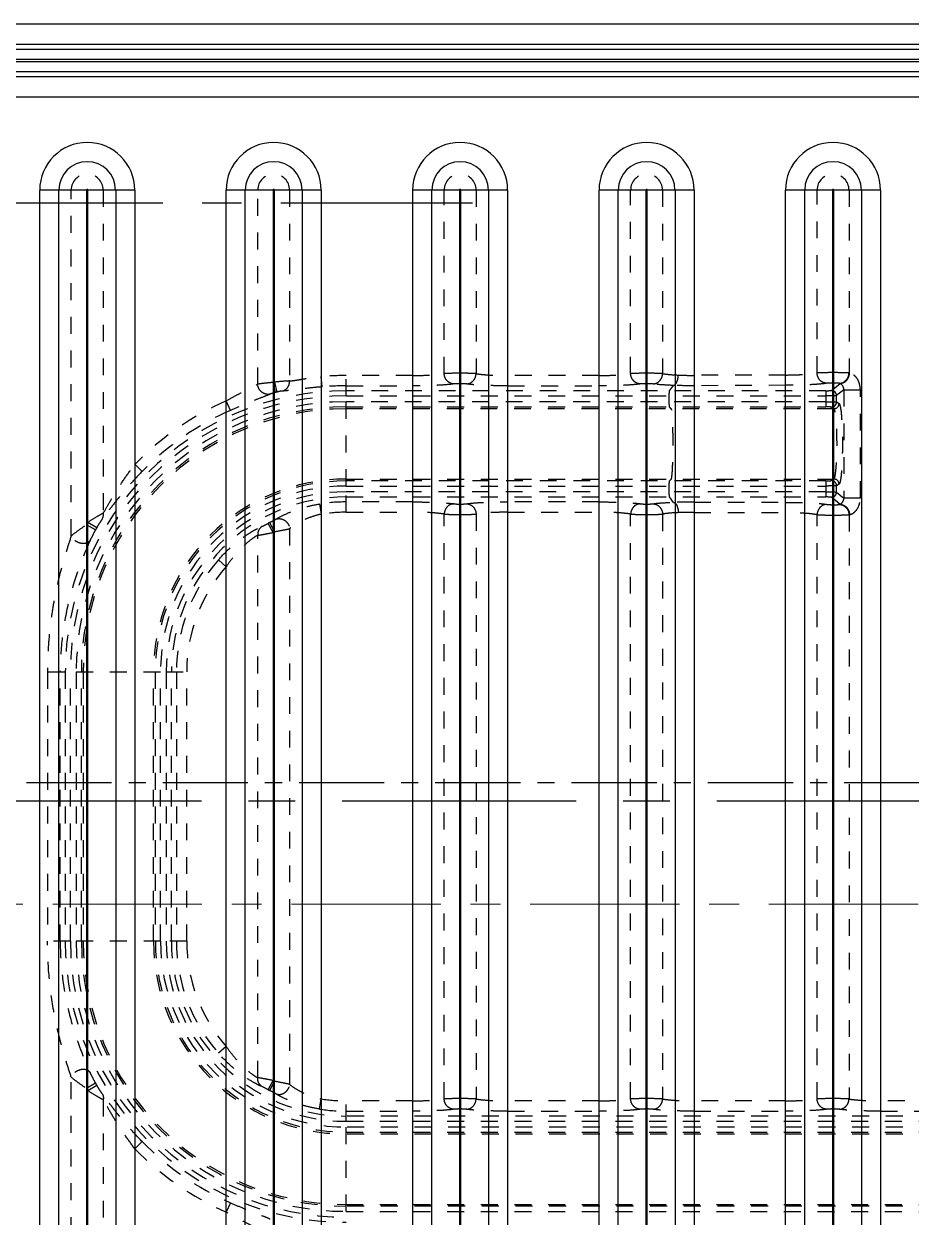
# Model space of a CAD drawing. Header units: millimetres. Extents: x 4797 to 6967, y -10922 to -3169.
# Drawn here: x 5448.3 to 5534.4, y -3748.9 to -3633.2 of the extents above; entities that cross this region are included whole.
import ezdxf

# ---------------------------------------------------------------- set-up
doc = ezdxf.new("R2010")
doc.units = ezdxf.units.MM
doc.header["$LTSCALE"] = 16.335
doc.linetypes.add('CENTER', pattern=[0.6, 0.375, -0.075, 0.075, -0.075])
doc.linetypes.add('HIDDEN', pattern=[0.2, 0.1, -0.1])
doc.layers.get('0').update_dxf_attribs({"linetype": 'CONTINUOUS'})
doc.layers.add('center', color=1, linetype='CENTER', lineweight=9)
doc.layers.add('DEFAULT_2', color=8, linetype='HIDDEN')

# ---------------------------------------------------------------- blocks, each defined once
blk = doc.blocks.new('256')
at = {"color": 7, "linetype": 'Continuous'}
for p, q in [((2684.83, -3160.78), (2684.83, -3017.07)), ((2686.68, -3160.78), (2686.68, -3017.07)), ((2689.37, -3017.07), (2689.37, -3160.78)), ((2689.5, -3160.78), (2689.5, -3017.07)), ((2692.19, -3017.07), (2692.19, -3160.78)), ((2694.04, -3017.07), (2694.04, -3160.78)), ((2702.92, -3160.78), (2702.92, -3017.07)), ((2704.77, -3160.78), (2704.77, -3017.07)), ((2707.46, -3017.07), (2707.46, -3160.78)), ((2707.59, -3160.78), (2707.59, -3017.07)), ((2710.28, -3017.07), (2710.28, -3160.78)), ((2712.13, -3017.07), (2712.13, -3160.78)), ((2721.01, -3160.78), (2721.01, -3017.07)), ((2722.86, -3160.78), (2722.86, -3017.07)), ((2725.55, -3017.07), (2725.55, -3160.78)), ((2725.68, -3160.78), (2725.68, -3017.07)), ((2728.37, -3017.07), (2728.37, -3160.78)), ((2730.22, -3017.07), (2730.22, -3160.78)), ((2739.1, -3160.78), (2739.1, -3017.07)), ((2740.95, -3160.78), (2740.95, -3017.07)), ((2743.64, -3017.07), (2743.64, -3160.78)), ((2743.77, -3160.78), (2743.77, -3017.07)), ((2746.46, -3017.07), (2746.46, -3160.78)), ((2748.31, -3017.07), (2748.31, -3160.78)), ((2757.19, -3160.78), (2757.19, -3017.07)), ((2759.04, -3160.78), (2759.04, -3017.07)), ((2761.73, -3017.07), (2761.73, -3160.78)), ((2761.86, -3160.78), (2761.86, -3017.07)), ((2764.55, -3017.07), (2764.55, -3160.78)), ((2766.4, -3017.07), (2766.4, -3160.78)), ((2684.83, -3160.78), (2689.37, -3160.78)), ((2689.5, -3160.78), (2694.04, -3160.78)), ((2702.92, -3160.78), (2707.46, -3160.78)), ((2707.59, -3160.78), (2712.13, -3160.78)), ((2721.01, -3160.78), (2725.55, -3160.78)), ((2725.68, -3160.78), (2730.22, -3160.78)), ((2739.1, -3160.78), (2743.64, -3160.78)), ((2743.77, -3160.78), (2748.31, -3160.78)), ((2757.19, -3160.78), (2761.73, -3160.78)), ((2761.86, -3160.78), (2766.4, -3160.78)), ((2524.11, -3169.8), (2800.49, -3169.8)), ((2800.49, -3171.8), (2524.11, -3171.8)), ((2524.11, -3172.26), (2800.49, -3172.26)), ((2800.49, -3173.26), (2524.11, -3173.26)), ((2524.11, -3173.43), (2800.49, -3173.43)), ((2800.49, -3174.43), (2524.11, -3174.43)), ((2524.11, -3174.9), (2800.49, -3174.9)), ((2800.49, -3176.9), (2524.11, -3176.9))]:
    blk.add_line(p, q, dxfattribs=at)
for centre, radius, start, end in [((2689.44, -3160.78), 4.61, 180, 360), ((2689.44, -3160.78), 2.75, 180.0001, 359.9999), ((2689.44, -3160.78), 0.0669, 180, 0), ((2707.53, -3160.78), 4.61, 180, 360), ((2707.53, -3160.78), 2.75, 180.0001, 359.9999), ((2707.53, -3160.78), 0.0669, 180, 0), ((2725.62, -3160.78), 4.61, 180, 360), ((2725.62, -3160.78), 2.75, 180.0001, 359.9999), ((2725.62, -3160.78), 0.0669, 180, 0), ((2743.71, -3160.78), 4.61, 180, 360), ((2743.71, -3160.78), 2.75, 180.0001, 359.9999), ((2743.71, -3160.78), 0.0669, 180, 0), ((2761.8, -3160.78), 4.61, 180, 360), ((2761.8, -3160.78), 2.75, 180.0001, 359.9999), ((2761.8, -3160.78), 0.0669, 180, 0)]:
    blk.add_arc(centre, radius, start, end, dxfattribs=at)
at = {"layer": 'DEFAULT_2', "color": 8, "linetype": 'HIDDEN'}
for p, q in [((2760.25, -3072.55), (2760.25, -3017.07)), ((2763.35, -3017.07), (2763.35, -3074.74)), ((2736.67, -3061.72), (2587.93, -3061.72)), ((2587.93, -3062.23), (2736.67, -3062.23)), ((2736.67, -3061.72), (2736.67, -3069.9)), ((2747.91, -3062.56), (2748.31, -3061.64)), ((2736.67, -3062.4), (2587.93, -3062.4)), ((2757.19, -3067.8), (2756.48, -3068.5)), ((2587.93, -3069.22), (2736.67, -3069.22)), ((2736.67, -3069.4), (2587.93, -3069.4)), ((2587.93, -3069.9), (2736.67, -3069.9)), ((2736.67, -3070.46), (2587.93, -3070.46)), ((2587.93, -3070.96), (2736.67, -3070.96)), ((2684.83, -3071.44), (2675.95, -3071.44)), ((2702.92, -3071.44), (2694.04, -3071.44)), ((2721.01, -3071.44), (2712.13, -3071.44)), ((2736.67, -3071.44), (2730.22, -3071.44)), ((2736.67, -3070.46), (2736.67, -3072.44)), ((2675.95, -3072.44), (2684.83, -3072.44)), ((2687.89, -3129.28), (2687.89, -3072.63)), ((2689.5, -3071.65), (2689.37, -3071.65)), ((2689.37, -3072.66), (2689.5, -3072.66)), ((2690.99, -3072.63), (2690.99, -3129.29)), ((2694.04, -3072.44), (2702.92, -3072.44)), ((2705.98, -3129.34), (2705.98, -3072.63)), ((2707.59, -3071.65), (2707.46, -3071.65)), ((2707.46, -3072.66), (2707.59, -3072.66)), ((2709.08, -3072.63), (2709.08, -3129.35)), ((2712.13, -3072.44), (2721.01, -3072.44)), ((2724.07, -3129.35), (2724.07, -3072.63)), ((2725.68, -3071.65), (2725.55, -3071.65)), ((2725.55, -3072.66), (2725.68, -3072.66)), ((2727.17, -3072.63), (2727.17, -3129.35)), ((2730.22, -3072.44), (2736.67, -3072.44)), ((2739.26, -3071.65), (2739.1, -3072.64)), ((2743.64, -3074.34), (2744.1, -3073.45)), ((2744.24, -3073.52), (2743.77, -3074.41)), ((2760.86, -3073.92), (2761.73, -3073.42)), ((2760.99, -3074.15), (2761.86, -3073.65)), ((2742.16, -3127.94), (2742.16, -3074.04)), ((2745.26, -3074.69), (2745.26, -3127.29)), ((2748.31, -3077.72), (2749.07, -3077.06)), ((2752.15, -3087.92), (2754.13, -3087.92)), ((2752.15, -3087.92), (2752.15, -3114.05)), ((2753.15, -3114.05), (2753.15, -3087.92)), ((2753.63, -3087.92), (2753.63, -3114.05)), ((2754.13, -3114.05), (2754.13, -3087.92)), ((2754.69, -3087.92), (2762.87, -3087.92)), ((2754.69, -3087.92), (2754.69, -3114.05)), ((2755.2, -3114.05), (2755.2, -3087.92)), ((2755.37, -3087.92), (2755.37, -3114.05)), ((2762.19, -3114.05), (2762.19, -3087.92)), ((2762.37, -3087.92), (2762.37, -3114.05)), ((2762.87, -3114.05), (2762.87, -3087.92)), ((2763.43, -3087.92), (2765.65, -3087.92)), ((2763.43, -3087.92), (2763.43, -3114.05)), ((2763.93, -3114.05), (2763.93, -3087.92)), ((2764.42, -3087.92), (2764.42, -3114.05)), ((2765.65, -3114.05), (2765.65, -3087.92)), ((2754.13, -3114.05), (2752.15, -3114.05)), ((2762.87, -3114.05), (2754.69, -3114.05)), ((2765.65, -3114.05), (2763.43, -3114.05)), ((2749.07, -3124.91), (2748.31, -3124.25)), ((2744.1, -3128.53), (2743.64, -3127.64)), ((2743.77, -3127.57), (2744.24, -3128.45)), ((2761.73, -3128.56), (2760.86, -3128.05)), ((2760.99, -3127.83), (2761.86, -3128.32)), ((2763.35, -3127.24), (2763.35, -3160.78)), ((2689.5, -3129.26), (2689.37, -3129.26)), ((2702.92, -3129.52), (2694.04, -3129.49)), ((2707.59, -3129.32), (2707.46, -3129.32)), ((2725.68, -3129.32), (2725.55, -3129.32)), ((2739.26, -3130.33), (2739.1, -3129.34)), ((2760.25, -3160.78), (2760.25, -3129.43)), ((2688.75, -3130.29), (2689.6, -3130.98)), ((2689.5, -3130.26), (2689.37, -3130.26)), ((2702.92, -3130.52), (2694.04, -3130.49)), ((2704.92, -3130.49), (2705.3, -3131.01)), ((2707.46, -3130.32), (2707.59, -3130.32)), ((2707.53, -3142), (2707.53, -3130.32)), ((2721.01, -3129.53), (2712.13, -3129.53)), ((2712.13, -3130.53), (2721.01, -3130.53)), ((2725.55, -3130.32), (2725.68, -3130.32)), ((2736.67, -3129.53), (2730.22, -3129.53)), ((2730.22, -3130.53), (2736.67, -3130.53)), ((2736.67, -3129.53), (2736.67, -3131.51)), ((2686.79, -3130.91), (2688.39, -3130.91)), ((2686.79, -3130.91), (2686.79, -3141.41)), ((2689.1, -3131.48), (2688.39, -3130.91)), ((2688.39, -3141.41), (2688.39, -3130.91)), ((2689.1, -3131.48), (2689.1, -3132.1)), ((2736.67, -3131.01), (2690.13, -3131.01)), ((2690.15, -3131.51), (2736.67, -3131.51)), ((2690.15, -3132.07), (2690.15, -3131.51)), ((2705.33, -3131.51), (2705.33, -3132.07)), ((2688.85, -3132.25), (2689.1, -3132.1)), ((2689.6, -3132.6), (2689.35, -3132.75)), ((2736.67, -3132.75), (2689.35, -3132.75)), ((2690.13, -3132.58), (2736.67, -3132.58)), ((2736.67, -3132.07), (2690.15, -3132.07)), ((2705.3, -3132.58), (2705.13, -3132.75)), ((2736.67, -3132.07), (2736.67, -3140.25)), ((2756.48, -3133.48), (2757.19, -3134.18)), ((2689.35, -3139.57), (2736.67, -3139.57)), ((2689.35, -3139.57), (2689.6, -3139.72)), ((2736.67, -3139.75), (2690.13, -3139.75)), ((2705.13, -3139.57), (2705.3, -3139.75)), ((2747.91, -3139.41), (2748.31, -3140.33)), ((2688.39, -3141.41), (2689.1, -3140.85)), ((2689.1, -3140.23), (2688.85, -3140.08)), ((2689.1, -3140.23), (2689.1, -3140.85)), ((2690.15, -3140.25), (2736.67, -3140.25)), ((2690.15, -3140.81), (2690.15, -3140.25)), ((2736.67, -3140.81), (2690.15, -3140.81)), ((2705.33, -3140.25), (2705.33, -3140.81)), ((2736.67, -3140.81), (2736.67, -3142.79)), ((2688.39, -3141.41), (2686.79, -3141.41)), ((2689.6, -3141.35), (2688.75, -3142.03)), ((2689.37, -3142.06), (2689.5, -3142.06)), ((2690.13, -3141.31), (2736.67, -3141.31)), ((2694.04, -3141.84), (2702.92, -3141.8)), ((2705.3, -3141.31), (2704.92, -3141.83)), ((2707.59, -3142), (2707.46, -3142)), ((2721.01, -3141.79), (2712.13, -3141.79)), ((2725.68, -3142), (2725.55, -3142)), ((2736.67, -3141.79), (2730.22, -3141.79)), ((2739.02, -3141.69), (2739.1, -3142.69)), ((2743.64, -3142.15), (2743.4, -3141.18)), ((2743.53, -3141.15), (2743.77, -3142.12)), ((2745.26, -3141.95), (2745.26, -3160.78)), ((2687.89, -3160.78), (2687.89, -3143.04)), ((2689.37, -3143.07), (2689.5, -3143.07)), ((2690.99, -3143.04), (2690.99, -3160.78)), ((2694.04, -3142.82), (2702.92, -3142.82)), ((2705.98, -3160.78), (2705.98, -3142.98)), ((2707.46, -3143.01), (2707.59, -3143.01)), ((2709.08, -3142.98), (2709.08, -3160.78)), ((2712.13, -3142.79), (2721.01, -3142.79)), ((2724.07, -3160.78), (2724.07, -3142.98)), ((2725.55, -3143.01), (2725.68, -3143.01)), ((2727.17, -3142.98), (2727.17, -3160.78)), ((2730.22, -3142.79), (2736.67, -3142.79)), ((2742.16, -3160.78), (2742.16, -3142.26))]:
    blk.add_line(p, q, dxfattribs=at)
at = {"layer": 'DEFAULT_2', "color": 1, "linetype": 'CENTER', "ltscale": 1.349153}
blk.add_line((2494.97, -3103.27), (2829.63, -3103.27), dxfattribs=at)
at = {"layer": 'DEFAULT_2', "color": 8, "linetype": 'HIDDEN'}
for centre, radius, start, end in [((2736.67, -3087.92), 27.26, 0, 90), ((2736.67, -3087.92), 26.76, 0, 90), ((2736.67, -3087.92), 26.2, 0, 90), ((2736.67, -3087.92), 25.7, 0, 90), ((2736.67, -3087.92), 28.74, 44.4476, 66.1077), ((2736.67, -3087.92), 25.52, 0, 90), ((2736.67, -3087.92), 27.74, 44.4476, 66.1077), ((2736.67, -3087.92), 18.7, 0, 90), ((2736.67, -3087.92), 18.52, 0, 90), ((2736.67, -3087.92), 18.02, 0, 90), ((2736.67, -3087.92), 17.46, 0, 90), ((2736.67, -3087.92), 16.96, 0, 90), ((2736.67, -3087.92), 16.48, 80.9716, 90), ((2736.67, -3087.92), 15.48, 80.9716, 90), ((2736.67, -3087.92), 16.27, 62.2778, 62.844), ((2736.67, -3087.92), 27.95, 29.5302, 30.0634), ((2736.67, -3087.92), 28.95, 29.5302, 30.0634), ((2736.67, -3087.92), 15.27, 62.2778, 62.844), ((2736.67, -3087.92), 16.48, 0, 41.2255), ((2736.67, -3087.92), 15.48, 0, 41.2255), ((2736.67, -3114.05), 27.26, 270, 0), ((2736.67, -3114.05), 26.76, 270, 360), ((2736.67, -3114.05), 26.2, 270, 360), ((2736.67, -3114.05), 25.7, 270, 0), ((2736.67, -3114.05), 25.52, 270, 0), ((2736.67, -3114.05), 18.7, 270, 0), ((2736.67, -3114.05), 18.52, 270, 0), ((2736.67, -3114.05), 18.02, 270, 0), ((2736.67, -3114.05), 17.46, 270, 360), ((2736.67, -3114.05), 16.96, 270, 0), ((2736.67, -3114.05), 15.48, 318.7745, 0), ((2736.67, -3114.05), 16.48, 318.7745, 0), ((2736.67, -3114.05), 15.27, 297.156, 297.7222), ((2736.67, -3114.05), 27.95, 329.9366, 330.4698), ((2736.67, -3114.05), 28.95, 329.9366, 330.4698), ((2687.36, -3126.8), 2.54, 280.8381, 281.9274), ((2736.67, -3114.05), 15.48, 270, 279.0284), ((2736.67, -3114.05), 16.27, 297.156, 297.7222), ((2688.14, -3126.15), 4.19, 278.3544, 279.2068), ((2703.19, -3076.54), 53.98, 269.7102, 271.8331), ((2736.67, -3114.05), 16.48, 270, 279.0284), ((2689.36, -3132.25), 0.504, 180.2236, 269.7898), ((2736.67, -3114.05), 27.74, 293.8923, 315.5524), ((2736.67, -3114.05), 28.74, 293.8923, 315.5524), ((2689.36, -3140.08), 0.504, 90.2104, 179.7833), ((2688.14, -3146.18), 4.19, 80.7932, 81.6456), ((2736.67, -3114.05), 27.74, 270, 274.8475), ((2736.67, -3114.05), 27.95, 283.9259, 284.1991), ((2736.67, -3114.05), 28.95, 283.9259, 284.1991), ((2687.36, -3145.53), 2.54, 78.0727, 79.1619), ((2736.67, -3114.05), 28.74, 270, 274.8475), ((2689.44, -3160.78), 1.55, 180.0014, 359.9986), ((2707.53, -3160.78), 1.55, 180.0014, 359.9986), ((2725.62, -3160.78), 1.55, 180.0014, 359.9986), ((2743.71, -3160.78), 1.55, 180.0014, 359.9986), ((2761.8, -3160.78), 1.55, 180.0014, 359.9986)]:
    blk.add_arc(centre, radius, start, end, dxfattribs=at)
for points, knots in [([(2745.26, -3060.03), (2745.43, -3060.13), (2745.85, -3060.34), (2746.56, -3060.69), (2747.41, -3061.14), (2748.01, -3061.47), (2748.31, -3061.64)], [0, 0, 0, 0, 0.170582, 0.408075, 0.692117, 1, 1, 1, 1]), ([(2747.91, -3062.56), (2747.52, -3062.39), (2746.76, -3062.06), (2745.69, -3061.64), (2744.8, -3061.29), (2744.28, -3061.09), (2744.06, -3060.99)], [0, 0, 0, 0, 0.309767, 0.595347, 0.83242, 1, 1, 1, 1]), ([(2757.19, -3067.8), (2757.5, -3068.21), (2758.1, -3069.04), (2758.92, -3070.29), (2759.63, -3071.46), (2760.05, -3072.21), (2760.25, -3072.55)], [0, 0, 0, 0, 0.275024, 0.543379, 0.794005, 1, 1, 1, 1]), ([(2756.48, -3068.5), (2756.87, -3068.9), (2757.62, -3069.7), (2758.66, -3070.92), (2759.43, -3071.91), (2759.97, -3072.62), (2760.21, -3072.94), (2760.33, -3073.08)], [0, 0, 0, 0, 0.281241, 0.552047, 0.800466, 0.909412, 1, 1, 1, 1]), ([(2684.83, -3071.44), (2685.25, -3071.44), (2686.05, -3071.45), (2687.16, -3071.48), (2688.07, -3071.54), (2688.6, -3071.59), (2688.81, -3071.63)], [0, 0, 0, 0, 0.313214, 0.599702, 0.835209, 1, 1, 1, 1]), ([(2690.06, -3071.63), (2690.28, -3071.59), (2690.81, -3071.54), (2691.72, -3071.48), (2692.83, -3071.45), (2693.63, -3071.44), (2694.04, -3071.44)], [0, 0, 0, 0, 0.164791, 0.400299, 0.686785, 1, 1, 1, 1]), ([(2702.92, -3071.44), (2703.34, -3071.44), (2704.14, -3071.45), (2705.25, -3071.48), (2706.16, -3071.54), (2706.69, -3071.59), (2706.9, -3071.63)], [0, 0, 0, 0, 0.313214, 0.599702, 0.835209, 1, 1, 1, 1]), ([(2708.15, -3071.63), (2708.37, -3071.59), (2708.9, -3071.54), (2709.81, -3071.48), (2710.92, -3071.45), (2711.72, -3071.44), (2712.13, -3071.44)], [0, 0, 0, 0, 0.164791, 0.400299, 0.686785, 1, 1, 1, 1]), ([(2721.01, -3071.44), (2721.43, -3071.44), (2722.23, -3071.45), (2723.34, -3071.48), (2724.25, -3071.54), (2724.78, -3071.59), (2724.99, -3071.63)], [0, 0, 0, 0, 0.313214, 0.599702, 0.835209, 1, 1, 1, 1]), ([(2726.24, -3071.63), (2726.46, -3071.59), (2726.99, -3071.54), (2727.9, -3071.48), (2729.01, -3071.45), (2729.81, -3071.44), (2730.22, -3071.44)], [0, 0, 0, 0, 0.164791, 0.400299, 0.686785, 1, 1, 1, 1]), ([(2687.89, -3072.63), (2687.72, -3072.59), (2687.32, -3072.54), (2686.62, -3072.49), (2685.76, -3072.45), (2685.15, -3072.44), (2684.83, -3072.44)], [0, 0, 0, 0, 0.165703, 0.400853, 0.687082, 1, 1, 1, 1]), ([(2688.81, -3071.63), (2688.7, -3071.63), (2688.46, -3071.69), (2688.15, -3071.92), (2687.94, -3072.25), (2687.89, -3072.51), (2687.89, -3072.63)], [0, 0, 0, 0, 0.230879, 0.487464, 0.751872, 1, 1, 1, 1]), ([(2687.89, -3072.63), (2688.09, -3072.64), (2688.58, -3072.65), (2689.07, -3072.66), (2689.37, -3072.66)], [0, 0, 0, 0, 0.399792, 1, 1, 1, 1]), ([(2688.81, -3071.63), (2688.89, -3071.64), (2689.07, -3071.65), (2689.26, -3071.65), (2689.37, -3071.65)], [0, 0, 0, 0, 0.403409, 1, 1, 1, 1]), ([(2689.5, -3071.65), (2689.62, -3071.65), (2689.8, -3071.65), (2689.99, -3071.64), (2690.06, -3071.63)], [0, 0, 0, 0, 0.596745, 1, 1, 1, 1]), ([(2689.5, -3072.66), (2689.8, -3072.66), (2690.3, -3072.65), (2690.79, -3072.64), (2690.99, -3072.63)], [0, 0, 0, 0, 0.600202, 1, 1, 1, 1]), ([(2690.06, -3071.63), (2690.18, -3071.63), (2690.42, -3071.69), (2690.73, -3071.92), (2690.93, -3072.25), (2690.98, -3072.51), (2690.99, -3072.63)], [0, 0, 0, 0, 0.230886, 0.487476, 0.751881, 1, 1, 1, 1]), ([(2694.04, -3072.44), (2693.72, -3072.44), (2693.11, -3072.45), (2692.26, -3072.49), (2691.56, -3072.54), (2691.15, -3072.59), (2690.99, -3072.63)], [0, 0, 0, 0, 0.312925, 0.599149, 0.834301, 1, 1, 1, 1]), ([(2705.98, -3072.63), (2705.81, -3072.59), (2705.41, -3072.54), (2704.71, -3072.49), (2703.85, -3072.45), (2703.24, -3072.44), (2702.92, -3072.44)], [0, 0, 0, 0, 0.165703, 0.400853, 0.687082, 1, 1, 1, 1]), ([(2706.9, -3071.63), (2706.79, -3071.63), (2706.55, -3071.69), (2706.24, -3071.92), (2706.03, -3072.25), (2705.98, -3072.51), (2705.98, -3072.63)], [0, 0, 0, 0, 0.230879, 0.487464, 0.751872, 1, 1, 1, 1]), ([(2705.98, -3072.63), (2706.18, -3072.64), (2706.67, -3072.65), (2707.16, -3072.66), (2707.46, -3072.66)], [0, 0, 0, 0, 0.399792, 1, 1, 1, 1]), ([(2706.9, -3071.63), (2706.98, -3071.64), (2707.16, -3071.65), (2707.35, -3071.65), (2707.46, -3071.65)], [0, 0, 0, 0, 0.403409, 1, 1, 1, 1]), ([(2707.59, -3071.65), (2707.71, -3071.65), (2707.89, -3071.65), (2708.08, -3071.64), (2708.15, -3071.63)], [0, 0, 0, 0, 0.596745, 1, 1, 1, 1]), ([(2707.59, -3072.66), (2707.89, -3072.66), (2708.39, -3072.65), (2708.88, -3072.64), (2709.08, -3072.63)], [0, 0, 0, 0, 0.600202, 1, 1, 1, 1]), ([(2708.15, -3071.63), (2708.27, -3071.63), (2708.51, -3071.69), (2708.82, -3071.92), (2709.02, -3072.25), (2709.07, -3072.51), (2709.08, -3072.63)], [0, 0, 0, 0, 0.230886, 0.487476, 0.751881, 1, 1, 1, 1]), ([(2712.13, -3072.44), (2711.81, -3072.44), (2711.2, -3072.45), (2710.35, -3072.49), (2709.65, -3072.54), (2709.24, -3072.59), (2709.08, -3072.63)], [0, 0, 0, 0, 0.312925, 0.599149, 0.834301, 1, 1, 1, 1]), ([(2724.07, -3072.63), (2723.9, -3072.59), (2723.5, -3072.54), (2722.8, -3072.49), (2721.94, -3072.45), (2721.33, -3072.44), (2721.01, -3072.44)], [0, 0, 0, 0, 0.165703, 0.400853, 0.687082, 1, 1, 1, 1]), ([(2724.99, -3071.63), (2724.88, -3071.63), (2724.64, -3071.69), (2724.33, -3071.92), (2724.12, -3072.25), (2724.07, -3072.51), (2724.07, -3072.63)], [0, 0, 0, 0, 0.230879, 0.487464, 0.751872, 1, 1, 1, 1]), ([(2724.07, -3072.63), (2724.27, -3072.64), (2724.76, -3072.65), (2725.25, -3072.66), (2725.55, -3072.66)], [0, 0, 0, 0, 0.399792, 1, 1, 1, 1]), ([(2724.99, -3071.63), (2725.07, -3071.64), (2725.25, -3071.65), (2725.44, -3071.65), (2725.55, -3071.65)], [0, 0, 0, 0, 0.403409, 1, 1, 1, 1]), ([(2725.68, -3071.65), (2725.8, -3071.65), (2725.98, -3071.65), (2726.17, -3071.64), (2726.24, -3071.63)], [0, 0, 0, 0, 0.596745, 1, 1, 1, 1]), ([(2725.68, -3072.66), (2725.98, -3072.66), (2726.48, -3072.65), (2726.97, -3072.64), (2727.17, -3072.63)], [0, 0, 0, 0, 0.600202, 1, 1, 1, 1]), ([(2726.24, -3071.63), (2726.36, -3071.63), (2726.6, -3071.69), (2726.91, -3071.92), (2727.11, -3072.25), (2727.16, -3072.51), (2727.17, -3072.63)], [0, 0, 0, 0, 0.230886, 0.487476, 0.751881, 1, 1, 1, 1]), ([(2730.22, -3072.44), (2729.9, -3072.44), (2729.29, -3072.45), (2728.44, -3072.49), (2727.74, -3072.54), (2727.33, -3072.59), (2727.17, -3072.63)], [0, 0, 0, 0, 0.312925, 0.599149, 0.834301, 1, 1, 1, 1]), ([(2742.16, -3074.04), (2742, -3073.9), (2741.61, -3073.63), (2740.91, -3073.24), (2740.06, -3072.88), (2739.43, -3072.7), (2739.1, -3072.64)], [0, 0, 0, 0, 0.184109, 0.425559, 0.703903, 1, 1, 1, 1]), ([(2739.26, -3071.65), (2739.71, -3071.72), (2740.56, -3071.9), (2741.74, -3072.27), (2742.71, -3072.68), (2743.28, -3072.98), (2743.51, -3073.13)], [0, 0, 0, 0, 0.300003, 0.579326, 0.819454, 1, 1, 1, 1]), ([(2760.33, -3073.08), (2760.3, -3073.04), (2760.23, -3072.87), (2760.22, -3072.68), (2760.25, -3072.55)], [0, 0, 0, 0, 0.25403, 1, 1, 1, 1]), ([(2760.25, -3072.55), (2760.34, -3072.59), (2760.55, -3072.7), (2761.05, -3072.99), (2761.45, -3073.24), (2761.73, -3073.42)], [0, 0, 0, 0, 0.173469, 0.415927, 1, 1, 1, 1]), ([(2743.51, -3073.13), (2743.38, -3073.08), (2743.15, -3073.04), (2742.86, -3073.11), (2742.56, -3073.27), (2742.27, -3073.58), (2742.17, -3073.89), (2742.16, -3074.04)], [0, 0, 0, 0, 0.220983, 0.349604, 0.485692, 0.759189, 1, 1, 1, 1]), ([(2743.51, -3073.13), (2743.58, -3073.18), (2743.78, -3073.28), (2743.98, -3073.39), (2744.1, -3073.45)], [0, 0, 0, 0, 0.410964, 1, 1, 1, 1]), ([(2744.24, -3073.52), (2744.36, -3073.58), (2744.55, -3073.68), (2744.75, -3073.78), (2744.83, -3073.82)], [0, 0, 0, 0, 0.596967, 1, 1, 1, 1]), ([(2744.83, -3073.82), (2744.98, -3073.91), (2745.21, -3074.18), (2745.27, -3074.52), (2745.26, -3074.69)], [0, 0, 0, 0, 0.503293, 1, 1, 1, 1]), ([(2744.83, -3073.82), (2744.96, -3073.87), (2745.25, -3074), (2745.92, -3074.36), (2746.86, -3074.99), (2748, -3075.93), (2748.72, -3076.67), (2749.07, -3077.06)], [0, 0, 0, 0, 0.076962, 0.177146, 0.425409, 0.707259, 1, 1, 1, 1]), ([(2760.86, -3073.92), (2760.77, -3073.75), (2760.63, -3073.52), (2760.44, -3073.24), (2760.36, -3073.13), (2760.33, -3073.08)], [0, 0, 0, 0, 0.577585, 0.823902, 1, 1, 1, 1]), ([(2763.35, -3074.74), (2763.15, -3074.57), (2762.66, -3074.19), (2762.16, -3073.85), (2761.86, -3073.65)], [0, 0, 0, 0, 0.428008, 1, 1, 1, 1]), ([(2742.16, -3074.04), (2742.36, -3074.09), (2742.85, -3074.18), (2743.34, -3074.28), (2743.64, -3074.34)], [0, 0, 0, 0, 0.402409, 1, 1, 1, 1]), ([(2743.77, -3074.41), (2744.07, -3074.47), (2744.56, -3074.56), (2745.06, -3074.66), (2745.26, -3074.69)], [0, 0, 0, 0, 0.598431, 1, 1, 1, 1]), ([(2748.31, -3077.72), (2748.07, -3077.36), (2747.56, -3076.68), (2746.74, -3075.79), (2746.05, -3075.2), (2745.56, -3074.86), (2745.35, -3074.73), (2745.26, -3074.69)], [0, 0, 0, 0, 0.301714, 0.586507, 0.831167, 0.92742, 1, 1, 1, 1]), ([(2761.53, -3075.19), (2761.45, -3075.02), (2761.28, -3074.67), (2761.09, -3074.33), (2760.99, -3074.15)], [0, 0, 0, 0, 0.471396, 1, 1, 1, 1]), ([(2761.53, -3075.19), (2761.57, -3075.26), (2761.68, -3075.37), (2761.91, -3075.47), (2762.19, -3075.5), (2762.58, -3075.44), (2763.03, -3075.22), (2763.29, -3074.91), (2763.35, -3074.74)], [0, 0, 0, 0, 0.100379, 0.212037, 0.337146, 0.473298, 0.752659, 1, 1, 1, 1]), ([(2763.35, -3074.74), (2763.5, -3075.2), (2763.82, -3076.17), (2764.43, -3078.23), (2765.07, -3081), (2765.54, -3084.43), (2765.65, -3086.76), (2765.65, -3087.92)], [0, 0, 0, 0, 0.107572, 0.228023, 0.481311, 0.739903, 1, 1, 1, 1]), ([(2764.42, -3087.92), (2764.42, -3086.79), (2764.28, -3084.51), (2763.67, -3081.17), (2762.87, -3078.51), (2762.11, -3076.54), (2761.71, -3075.62), (2761.53, -3075.19)], [0, 0, 0, 0, 0.259453, 0.518245, 0.772714, 0.893411, 1, 1, 1, 1]), ([(2761.53, -3126.78), (2761.72, -3126.34), (2762.12, -3125.4), (2762.88, -3123.42), (2763.69, -3120.75), (2764.28, -3117.43), (2764.42, -3115.18), (2764.42, -3114.05)], [0, 0, 0, 0, 0.109704, 0.231888, 0.486255, 0.743138, 1, 1, 1, 1]), ([(2763.35, -3127.24), (2763.51, -3126.76), (2763.83, -3125.75), (2764.46, -3123.65), (2764.96, -3121.44), (2765.32, -3119.19), (2765.51, -3117.48), (2765.63, -3115.77), (2765.66, -3114.63), (2765.65, -3114.05)], [0, 0, 0, 0, 0.113403, 0.236156, 0.489207, 0.616728, 0.744426, 0.872229, 1, 1, 1, 1]), ([(2745.26, -3127.29), (2745.35, -3127.24), (2745.56, -3127.12), (2746.05, -3126.78), (2746.74, -3126.18), (2747.56, -3125.3), (2748.07, -3124.61), (2748.31, -3124.25)], [0, 0, 0, 0, 0.072618, 0.168934, 0.413721, 0.698387, 1, 1, 1, 1]), ([(2749.07, -3124.91), (2748.72, -3125.31), (2748, -3126.05), (2747.03, -3126.85), (2746.25, -3127.39), (2745.71, -3127.72), (2745.25, -3127.97), (2744.96, -3128.11), (2744.83, -3128.16)], [0, 0, 0, 0, 0.292363, 0.574193, 0.704608, 0.822363, 0.923704, 1, 1, 1, 1]), ([(2760.99, -3127.83), (2761.09, -3127.65), (2761.28, -3127.3), (2761.45, -3126.95), (2761.53, -3126.78)], [0, 0, 0, 0, 0.528604, 1, 1, 1, 1]), ([(2761.53, -3126.78), (2761.57, -3126.72), (2761.69, -3126.6), (2761.93, -3126.5), (2762.2, -3126.48), (2762.58, -3126.54), (2763.02, -3126.75), (2763.28, -3127.06), (2763.35, -3127.24)], [0, 0, 0, 0, 0.104204, 0.221617, 0.348018, 0.473307, 0.741856, 1, 1, 1, 1]), ([(2739.1, -3129.34), (2739.43, -3129.27), (2740.06, -3129.09), (2740.91, -3128.74), (2741.61, -3128.35), (2742, -3128.07), (2742.16, -3127.94)], [0, 0, 0, 0, 0.29612, 0.574449, 0.815894, 1, 1, 1, 1]), ([(2743.64, -3127.64), (2743.34, -3127.69), (2742.85, -3127.79), (2742.36, -3127.89), (2742.16, -3127.94)], [0, 0, 0, 0, 0.597344, 1, 1, 1, 1]), ([(2743.51, -3128.85), (2743.38, -3128.9), (2743.15, -3128.93), (2742.86, -3128.86), (2742.56, -3128.71), (2742.27, -3128.4), (2742.17, -3128.08), (2742.16, -3127.94)], [0, 0, 0, 0, 0.220979, 0.349599, 0.485687, 0.759186, 1, 1, 1, 1]), ([(2745.26, -3127.29), (2745.06, -3127.32), (2744.56, -3127.41), (2744.07, -3127.51), (2743.77, -3127.57)], [0, 0, 0, 0, 0.401466, 1, 1, 1, 1]), ([(2744.83, -3128.16), (2744.75, -3128.19), (2744.55, -3128.29), (2744.36, -3128.39), (2744.24, -3128.45)], [0, 0, 0, 0, 0.403011, 1, 1, 1, 1]), ([(2744.83, -3128.16), (2744.97, -3128.07), (2745.2, -3127.81), (2745.27, -3127.47), (2745.26, -3127.29)], [0, 0, 0, 0, 0.473367, 1, 1, 1, 1]), ([(2760.33, -3128.9), (2760.36, -3128.85), (2760.44, -3128.73), (2760.63, -3128.46), (2760.77, -3128.22), (2760.86, -3128.05)], [0, 0, 0, 0, 0.17613, 0.422429, 1, 1, 1, 1]), ([(2763.35, -3127.24), (2763.15, -3127.41), (2762.66, -3127.78), (2762.16, -3128.13), (2761.86, -3128.32)], [0, 0, 0, 0, 0.428001, 1, 1, 1, 1]), ([(2687.84, -3129.29), (2687.73, -3129.31), (2687.47, -3129.42), (2687.12, -3129.76), (2686.86, -3130.28), (2686.79, -3130.7), (2686.79, -3130.91)], [0, 0, 0, 0, 0.165809, 0.40188, 0.690567, 1, 1, 1, 1]), ([(2688.75, -3130.29), (2688.65, -3130.29), (2688.42, -3130.24), (2688.12, -3130.03), (2687.9, -3129.7), (2687.84, -3129.43), (2687.84, -3129.29)], [0, 0, 0, 0, 0.208535, 0.454273, 0.726564, 1, 1, 1, 1]), ([(2689.37, -3129.26), (2689.07, -3129.26), (2688.58, -3129.26), (2688.09, -3129.27), (2687.89, -3129.28)], [0, 0, 0, 0, 0.600208, 1, 1, 1, 1]), ([(2688.81, -3130.28), (2688.7, -3130.28), (2688.45, -3130.22), (2688.15, -3129.99), (2687.94, -3129.66), (2687.89, -3129.4), (2687.89, -3129.28)], [0, 0, 0, 0, 0.230942, 0.48748, 0.751823, 1, 1, 1, 1]), ([(2690.99, -3129.29), (2690.79, -3129.27), (2690.3, -3129.26), (2689.8, -3129.26), (2689.5, -3129.26)], [0, 0, 0, 0, 0.399798, 1, 1, 1, 1]), ([(2690.06, -3130.29), (2690.17, -3130.29), (2690.42, -3130.23), (2690.73, -3130), (2690.93, -3129.67), (2690.98, -3129.41), (2690.99, -3129.29)], [0, 0, 0, 0, 0.230816, 0.487447, 0.751918, 1, 1, 1, 1]), ([(2690.99, -3129.29), (2691.15, -3129.32), (2691.56, -3129.38), (2692.26, -3129.43), (2693.11, -3129.47), (2693.72, -3129.48), (2694.04, -3129.49)], [0, 0, 0, 0, 0.165763, 0.400928, 0.687131, 1, 1, 1, 1]), ([(2704.46, -3129.49), (2704.76, -3129.48), (2705.27, -3129.45), (2705.77, -3129.39), (2705.98, -3129.34)], [0, 0, 0, 0, 0.59243, 1, 1, 1, 1]), ([(2707.46, -3129.32), (2707.16, -3129.32), (2706.67, -3129.32), (2706.18, -3129.33), (2705.98, -3129.34)], [0, 0, 0, 0, 0.600203, 1, 1, 1, 1]), ([(2706.9, -3130.35), (2706.79, -3130.34), (2706.55, -3130.29), (2706.24, -3130.06), (2706.03, -3129.72), (2705.98, -3129.47), (2705.98, -3129.34)], [0, 0, 0, 0, 0.230895, 0.487473, 0.751866, 1, 1, 1, 1]), ([(2709.08, -3129.35), (2708.88, -3129.33), (2708.39, -3129.32), (2707.89, -3129.32), (2707.59, -3129.32)], [0, 0, 0, 0, 0.399792, 1, 1, 1, 1]), ([(2708.15, -3130.35), (2708.27, -3130.34), (2708.51, -3130.29), (2708.82, -3130.06), (2709.02, -3129.72), (2709.07, -3129.47), (2709.08, -3129.35)], [0, 0, 0, 0, 0.230879, 0.487464, 0.751872, 1, 1, 1, 1]), ([(2709.08, -3129.35), (2709.24, -3129.38), (2709.65, -3129.43), (2710.35, -3129.49), (2711.2, -3129.52), (2711.81, -3129.53), (2712.13, -3129.53)], [0, 0, 0, 0, 0.165703, 0.400853, 0.687082, 1, 1, 1, 1]), ([(2721.01, -3129.53), (2721.33, -3129.53), (2721.94, -3129.52), (2722.8, -3129.49), (2723.5, -3129.43), (2723.9, -3129.38), (2724.07, -3129.35)], [0, 0, 0, 0, 0.312925, 0.599149, 0.834301, 1, 1, 1, 1]), ([(2725.55, -3129.32), (2725.25, -3129.32), (2724.76, -3129.32), (2724.27, -3129.33), (2724.07, -3129.35)], [0, 0, 0, 0, 0.600202, 1, 1, 1, 1]), ([(2724.99, -3130.35), (2724.88, -3130.34), (2724.64, -3130.29), (2724.33, -3130.06), (2724.12, -3129.72), (2724.07, -3129.47), (2724.07, -3129.35)], [0, 0, 0, 0, 0.230886, 0.487476, 0.751881, 1, 1, 1, 1]), ([(2727.17, -3129.35), (2726.97, -3129.33), (2726.48, -3129.32), (2725.98, -3129.32), (2725.68, -3129.32)], [0, 0, 0, 0, 0.399792, 1, 1, 1, 1]), ([(2726.24, -3130.35), (2726.36, -3130.34), (2726.6, -3130.29), (2726.91, -3130.06), (2727.11, -3129.72), (2727.16, -3129.47), (2727.17, -3129.35)], [0, 0, 0, 0, 0.230879, 0.487464, 0.751872, 1, 1, 1, 1]), ([(2727.17, -3129.35), (2727.33, -3129.38), (2727.74, -3129.43), (2728.44, -3129.49), (2729.29, -3129.52), (2729.9, -3129.53), (2730.22, -3129.53)], [0, 0, 0, 0, 0.165703, 0.400853, 0.687082, 1, 1, 1, 1]), ([(2743.51, -3128.85), (2743.28, -3128.99), (2742.71, -3129.29), (2741.74, -3129.7), (2740.56, -3130.08), (2739.71, -3130.26), (2739.26, -3130.33)], [0, 0, 0, 0, 0.180549, 0.420677, 0.699988, 1, 1, 1, 1]), ([(2744.1, -3128.53), (2743.98, -3128.59), (2743.78, -3128.69), (2743.58, -3128.8), (2743.51, -3128.85)], [0, 0, 0, 0, 0.589178, 1, 1, 1, 1]), ([(2756.48, -3133.48), (2756.87, -3133.08), (2757.62, -3132.27), (2758.66, -3131.06), (2759.43, -3130.07), (2759.97, -3129.36), (2760.21, -3129.04), (2760.33, -3128.9)], [0, 0, 0, 0, 0.281245, 0.552048, 0.80047, 0.909445, 1, 1, 1, 1]), ([(2760.25, -3129.43), (2760.05, -3129.76), (2759.63, -3130.51), (2758.92, -3131.68), (2758.1, -3132.93), (2757.5, -3133.77), (2757.19, -3134.18)], [0, 0, 0, 0, 0.206019, 0.456626, 0.724946, 1, 1, 1, 1]), ([(2760.33, -3128.9), (2760.31, -3128.93), (2760.23, -3129.1), (2760.22, -3129.29), (2760.25, -3129.43)], [0, 0, 0, 0, 0.229754, 1, 1, 1, 1]), ([(2760.25, -3129.43), (2760.34, -3129.39), (2760.55, -3129.27), (2761.05, -3128.99), (2761.45, -3128.74), (2761.73, -3128.56)], [0, 0, 0, 0, 0.17327, 0.415809, 1, 1, 1, 1]), ([(2688.75, -3130.29), (2688.68, -3130.34), (2688.48, -3130.5), (2688.39, -3130.75), (2688.39, -3130.91)], [0, 0, 0, 0, 0.363053, 1, 1, 1, 1]), ([(2689.37, -3130.26), (2689.26, -3130.26), (2689.07, -3130.26), (2688.88, -3130.27), (2688.81, -3130.28)], [0, 0, 0, 0, 0.596855, 1, 1, 1, 1]), ([(2690.06, -3130.29), (2689.98, -3130.28), (2689.8, -3130.27), (2689.61, -3130.26), (2689.5, -3130.26)], [0, 0, 0, 0, 0.403456, 1, 1, 1, 1]), ([(2694.04, -3130.49), (2693.62, -3130.49), (2692.82, -3130.48), (2691.71, -3130.44), (2690.8, -3130.38), (2690.27, -3130.33), (2690.06, -3130.29)], [0, 0, 0, 0, 0.313191, 0.599662, 0.835175, 1, 1, 1, 1]), ([(2702.92, -3129.52), (2703.05, -3129.52), (2703.57, -3129.52), (2704.08, -3129.51), (2704.46, -3129.49)], [0, 0, 0, 0, 0.259291, 1, 1, 1, 1]), ([(2704.92, -3130.49), (2704.86, -3130.49), (2704.76, -3130.43), (2704.66, -3130.3), (2704.56, -3130.12), (2704.48, -3129.85), (2704.46, -3129.61), (2704.46, -3129.49)], [0, 0, 0, 0, 0.160229, 0.268212, 0.395593, 0.692627, 1, 1, 1, 1]), ([(2706.9, -3130.35), (2706.64, -3130.39), (2705.97, -3130.45), (2705.31, -3130.48), (2704.92, -3130.49)], [0, 0, 0, 0, 0.406136, 1, 1, 1, 1]), ([(2707.46, -3130.32), (2707.35, -3130.32), (2707.16, -3130.33), (2706.98, -3130.34), (2706.9, -3130.35)], [0, 0, 0, 0, 0.596789, 1, 1, 1, 1]), ([(2708.15, -3130.35), (2708.08, -3130.34), (2707.89, -3130.33), (2707.71, -3130.32), (2707.59, -3130.32)], [0, 0, 0, 0, 0.403409, 1, 1, 1, 1]), ([(2712.13, -3130.53), (2711.72, -3130.53), (2710.92, -3130.52), (2709.81, -3130.49), (2708.9, -3130.44), (2708.37, -3130.38), (2708.15, -3130.35)], [0, 0, 0, 0, 0.313214, 0.599702, 0.835209, 1, 1, 1, 1]), ([(2724.99, -3130.35), (2724.78, -3130.38), (2724.25, -3130.44), (2723.34, -3130.49), (2722.23, -3130.52), (2721.43, -3130.53), (2721.01, -3130.53)], [0, 0, 0, 0, 0.164791, 0.400299, 0.686785, 1, 1, 1, 1]), ([(2725.55, -3130.32), (2725.44, -3130.32), (2725.25, -3130.33), (2725.07, -3130.34), (2724.99, -3130.35)], [0, 0, 0, 0, 0.596745, 1, 1, 1, 1]), ([(2726.24, -3130.35), (2726.17, -3130.34), (2725.98, -3130.33), (2725.8, -3130.32), (2725.68, -3130.32)], [0, 0, 0, 0, 0.403409, 1, 1, 1, 1]), ([(2730.22, -3130.53), (2729.81, -3130.53), (2729.01, -3130.52), (2727.9, -3130.49), (2726.99, -3130.44), (2726.46, -3130.38), (2726.24, -3130.35)], [0, 0, 0, 0, 0.313214, 0.599702, 0.835209, 1, 1, 1, 1]), ([(2689.6, -3130.98), (2689.47, -3130.98), (2689.21, -3131.08), (2689.1, -3131.35), (2689.1, -3131.48)], [0, 0, 0, 0, 0.499757, 1, 1, 1, 1]), ([(2690.15, -3131.51), (2690.03, -3131.51), (2689.79, -3131.51), (2689.51, -3131.51), (2689.32, -3131.5), (2689.22, -3131.49), (2689.15, -3131.49), (2689.11, -3131.48), (2689.1, -3131.48)], [0, 0, 0, 0, 0.360083, 0.674987, 0.80067, 0.89898, 0.96613, 1, 1, 1, 1]), ([(2689.6, -3130.98), (2689.61, -3130.98), (2689.62, -3130.98), (2689.66, -3130.99), (2689.71, -3131), (2689.81, -3131), (2689.95, -3131.01), (2690.06, -3131.01), (2690.13, -3131.01)], [0, 0, 0, 0, 0.035445, 0.103018, 0.201069, 0.32654, 0.641206, 1, 1, 1, 1]), ([(2690.15, -3131.51), (2690.15, -3131.45), (2690.15, -3131.33), (2690.15, -3131.2), (2690.14, -3131.12), (2690.14, -3131.07), (2690.13, -3131.03), (2690.13, -3131.02), (2690.13, -3131.01)], [0, 0, 0, 0, 0.381534, 0.677641, 0.795116, 0.893826, 0.964513, 1, 1, 1, 1]), ([(2705.3, -3131.01), (2705.31, -3131.02), (2705.31, -3131.03), (2705.32, -3131.06), (2705.32, -3131.11), (2705.32, -3131.2), (2705.33, -3131.34), (2705.33, -3131.45), (2705.33, -3131.51)], [0, 0, 0, 0, 0.032093, 0.097184, 0.193507, 0.318059, 0.634086, 1, 1, 1, 1]), ([(2688.85, -3140.08), (2688.84, -3140.07), (2688.81, -3140.03), (2688.77, -3139.91), (2688.72, -3139.68), (2688.66, -3139.31), (2688.62, -3138.83), (2688.58, -3138.25), (2688.54, -3137.35), (2688.52, -3136.16), (2688.54, -3134.97), (2688.58, -3134.07), (2688.62, -3133.5), (2688.66, -3133.01), (2688.72, -3132.64), (2688.77, -3132.41), (2688.81, -3132.29), (2688.84, -3132.26), (2688.85, -3132.25)], [0, 0, 0, 0, 0.006419, 0.016339, 0.048044, 0.095841, 0.157989, 0.232217, 0.315978, 0.499989, 0.684001, 0.767765, 0.841997, 0.904149, 0.95195, 0.983661, 0.993581, 1, 1, 1, 1]), ([(2689.35, -3132.75), (2689.34, -3132.76), (2689.32, -3132.79), (2689.27, -3132.89), (2689.23, -3133.09), (2689.18, -3133.42), (2689.14, -3133.84), (2689.1, -3134.34), (2689.06, -3135.13), (2689.05, -3136.16), (2689.06, -3137.2), (2689.1, -3137.98), (2689.14, -3138.49), (2689.18, -3138.91), (2689.23, -3139.23), (2689.27, -3139.43), (2689.32, -3139.54), (2689.34, -3139.57), (2689.35, -3139.57)], [0, 0, 0, 0, 0.006366, 0.016417, 0.04853, 0.096358, 0.158396, 0.232558, 0.316232, 0.500003, 0.683775, 0.767443, 0.841612, 0.903648, 0.951471, 0.983592, 0.993638, 1, 1, 1, 1]), ([(2689.1, -3132.1), (2689.11, -3132.1), (2689.15, -3132.09), (2689.22, -3132.09), (2689.32, -3132.08), (2689.51, -3132.08), (2689.79, -3132.08), (2690.03, -3132.07), (2690.15, -3132.07)], [0, 0, 0, 0, 0.03364, 0.100714, 0.199021, 0.324742, 0.639773, 1, 1, 1, 1]), ([(2689.1, -3132.1), (2689.1, -3132.23), (2689.21, -3132.49), (2689.47, -3132.6), (2689.6, -3132.6)], [0, 0, 0, 0, 0.50043, 1, 1, 1, 1]), ([(2690.13, -3132.58), (2690.06, -3132.58), (2689.95, -3132.58), (2689.8, -3132.58), (2689.71, -3132.59), (2689.66, -3132.59), (2689.62, -3132.6), (2689.61, -3132.6), (2689.6, -3132.6)], [0, 0, 0, 0, 0.359312, 0.674419, 0.800016, 0.898073, 0.965406, 1, 1, 1, 1]), ([(2690.13, -3132.58), (2690.13, -3132.57), (2690.13, -3132.55), (2690.14, -3132.52), (2690.14, -3132.47), (2690.15, -3132.39), (2690.15, -3132.25), (2690.15, -3132.14), (2690.15, -3132.07)], [0, 0, 0, 0, 0.032716, 0.101434, 0.198964, 0.315831, 0.614136, 1, 1, 1, 1]), ([(2705.13, -3132.75), (2705.12, -3132.76), (2705.11, -3132.79), (2705.09, -3132.85), (2705.08, -3132.95), (2705.06, -3133.13), (2705.03, -3133.42), (2705.01, -3133.84), (2704.99, -3134.34), (2704.97, -3134.91), (2704.96, -3135.53), (2704.96, -3135.95), (2704.96, -3136.16)], [0, 0, 0, 0, 0.010646, 0.029605, 0.057046, 0.092868, 0.188349, 0.312841, 0.461845, 0.63012, 0.811856, 1, 1, 1, 1]), ([(2705.33, -3132.07), (2705.33, -3132.14), (2705.33, -3132.25), (2705.32, -3132.39), (2705.32, -3132.48), (2705.31, -3132.53), (2705.31, -3132.56), (2705.31, -3132.57), (2705.3, -3132.58)], [0, 0, 0, 0, 0.369466, 0.687398, 0.81184, 0.907195, 0.970454, 1, 1, 1, 1]), ([(2704.96, -3136.16), (2704.96, -3136.38), (2704.96, -3136.8), (2704.97, -3137.41), (2704.99, -3137.98), (2705.01, -3138.49), (2705.03, -3138.91), (2705.06, -3139.2), (2705.08, -3139.38), (2705.09, -3139.47), (2705.11, -3139.53), (2705.12, -3139.57), (2705.13, -3139.57)], [0, 0, 0, 0, 0.188144, 0.36988, 0.538155, 0.687159, 0.811651, 0.907132, 0.942954, 0.970395, 0.989354, 1, 1, 1, 1]), ([(2689.6, -3139.72), (2689.47, -3139.72), (2689.21, -3139.83), (2689.1, -3140.1), (2689.1, -3140.23)], [0, 0, 0, 0, 0.499569, 1, 1, 1, 1]), ([(2689.6, -3139.72), (2689.61, -3139.73), (2689.62, -3139.73), (2689.66, -3139.73), (2689.71, -3139.74), (2689.8, -3139.74), (2689.95, -3139.75), (2690.06, -3139.75), (2690.13, -3139.75)], [0, 0, 0, 0, 0.034584, 0.101927, 0.199995, 0.325593, 0.640693, 1, 1, 1, 1]), ([(2690.15, -3140.25), (2690.15, -3140.19), (2690.15, -3140.07), (2690.15, -3139.94), (2690.14, -3139.85), (2690.14, -3139.8), (2690.13, -3139.77), (2690.13, -3139.75), (2690.13, -3139.75)], [0, 0, 0, 0, 0.385865, 0.68417, 0.801037, 0.898567, 0.967284, 1, 1, 1, 1]), ([(2705.3, -3139.75), (2705.31, -3139.75), (2705.31, -3139.77), (2705.31, -3139.8), (2705.32, -3139.85), (2705.32, -3139.94), (2705.33, -3140.07), (2705.33, -3140.19), (2705.33, -3140.25)], [0, 0, 0, 0, 0.029546, 0.092805, 0.18816, 0.312602, 0.630534, 1, 1, 1, 1]), ([(2744.06, -3140.98), (2744.28, -3140.89), (2744.8, -3140.68), (2745.69, -3140.34), (2746.76, -3139.91), (2747.52, -3139.59), (2747.91, -3139.41)], [0, 0, 0, 0, 0.167599, 0.40468, 0.690246, 1, 1, 1, 1]), ([(2690.15, -3140.25), (2690.03, -3140.25), (2689.79, -3140.25), (2689.51, -3140.25), (2689.32, -3140.24), (2689.22, -3140.24), (2689.15, -3140.23), (2689.11, -3140.23), (2689.1, -3140.23)], [0, 0, 0, 0, 0.360227, 0.675257, 0.800978, 0.899286, 0.966363, 1, 1, 1, 1]), ([(2689.1, -3140.85), (2689.11, -3140.84), (2689.15, -3140.84), (2689.22, -3140.83), (2689.32, -3140.83), (2689.51, -3140.82), (2689.79, -3140.81), (2690.03, -3140.81), (2690.15, -3140.81)], [0, 0, 0, 0, 0.033873, 0.101019, 0.199328, 0.325013, 0.639917, 1, 1, 1, 1]), ([(2689.1, -3140.85), (2689.1, -3140.97), (2689.21, -3141.24), (2689.47, -3141.35), (2689.6, -3141.35)], [0, 0, 0, 0, 0.500243, 1, 1, 1, 1]), ([(2690.13, -3141.31), (2690.13, -3141.31), (2690.13, -3141.29), (2690.14, -3141.26), (2690.14, -3141.21), (2690.15, -3141.12), (2690.15, -3140.99), (2690.15, -3140.88), (2690.15, -3140.81)], [0, 0, 0, 0, 0.035488, 0.106174, 0.204884, 0.322359, 0.618466, 1, 1, 1, 1]), ([(2705.33, -3140.81), (2705.33, -3140.87), (2705.33, -3140.99), (2705.32, -3141.12), (2705.32, -3141.21), (2705.32, -3141.26), (2705.31, -3141.29), (2705.31, -3141.31), (2705.3, -3141.31)], [0, 0, 0, 0, 0.365914, 0.681941, 0.806493, 0.902816, 0.967907, 1, 1, 1, 1]), ([(2743.53, -3141.15), (2743.64, -3141.12), (2743.82, -3141.07), (2744, -3141.01), (2744.06, -3140.98)], [0, 0, 0, 0, 0.592198, 1, 1, 1, 1]), ([(2744.06, -3140.98), (2744.19, -3140.95), (2744.4, -3140.95), (2744.67, -3141.05), (2744.93, -3141.21), (2745.17, -3141.51), (2745.25, -3141.81), (2745.26, -3141.95)], [0, 0, 0, 0, 0.225199, 0.352945, 0.486865, 0.756219, 1, 1, 1, 1]), ([(2748.31, -3140.33), (2748.01, -3140.51), (2747.41, -3140.84), (2746.56, -3141.28), (2745.85, -3141.64), (2745.43, -3141.85), (2745.26, -3141.95)], [0, 0, 0, 0, 0.307893, 0.591933, 0.829425, 1, 1, 1, 1]), ([(2686.79, -3141.41), (2686.79, -3141.63), (2686.86, -3142.04), (2687.12, -3142.57), (2687.47, -3142.9), (2687.73, -3143.01), (2687.84, -3143.03)], [0, 0, 0, 0, 0.309481, 0.598018, 0.83395, 1, 1, 1, 1]), ([(2688.75, -3142.03), (2688.64, -3142.04), (2688.4, -3142.09), (2688.09, -3142.32), (2687.89, -3142.66), (2687.84, -3142.91), (2687.84, -3143.03)], [0, 0, 0, 0, 0.229277, 0.485169, 0.750301, 1, 1, 1, 1]), ([(2688.81, -3142.04), (2688.7, -3142.04), (2688.45, -3142.1), (2688.15, -3142.33), (2687.94, -3142.66), (2687.89, -3142.92), (2687.89, -3143.04)], [0, 0, 0, 0, 0.230941, 0.487478, 0.751822, 1, 1, 1, 1]), ([(2688.39, -3141.41), (2688.39, -3141.57), (2688.48, -3141.83), (2688.68, -3141.98), (2688.75, -3142.03)], [0, 0, 0, 0, 0.63696, 1, 1, 1, 1]), ([(2688.81, -3142.04), (2688.88, -3142.05), (2689.07, -3142.06), (2689.26, -3142.06), (2689.37, -3142.06)], [0, 0, 0, 0, 0.403302, 1, 1, 1, 1]), ([(2689.5, -3142.06), (2689.61, -3142.06), (2689.8, -3142.06), (2689.98, -3142.05), (2690.06, -3142.04)], [0, 0, 0, 0, 0.596698, 1, 1, 1, 1]), ([(2690.13, -3141.31), (2690.07, -3141.31), (2689.95, -3141.32), (2689.81, -3141.32), (2689.71, -3141.33), (2689.66, -3141.33), (2689.62, -3141.34), (2689.61, -3141.34), (2689.6, -3141.35)], [0, 0, 0, 0, 0.358591, 0.672544, 0.798198, 0.896643, 0.964469, 1, 1, 1, 1]), ([(2690.06, -3142.04), (2690.27, -3142), (2690.8, -3141.95), (2691.71, -3141.89), (2692.82, -3141.85), (2693.62, -3141.84), (2694.04, -3141.84)], [0, 0, 0, 0, 0.164825, 0.400338, 0.686809, 1, 1, 1, 1]), ([(2690.06, -3142.04), (2690.17, -3142.04), (2690.42, -3142.1), (2690.73, -3142.32), (2690.93, -3142.66), (2690.98, -3142.91), (2690.99, -3143.04)], [0, 0, 0, 0, 0.230823, 0.487459, 0.751928, 1, 1, 1, 1]), ([(2702.92, -3141.8), (2703.09, -3141.8), (2703.76, -3141.8), (2704.42, -3141.81), (2704.92, -3141.83)], [0, 0, 0, 0, 0.259258, 1, 1, 1, 1]), ([(2704.92, -3141.83), (2704.86, -3141.84), (2704.76, -3141.9), (2704.66, -3142.02), (2704.56, -3142.21), (2704.48, -3142.48), (2704.46, -3142.71), (2704.46, -3142.83)], [0, 0, 0, 0, 0.161244, 0.269756, 0.397508, 0.69427, 1, 1, 1, 1]), ([(2704.92, -3141.83), (2705.31, -3141.84), (2705.97, -3141.88), (2706.64, -3141.93), (2706.9, -3141.98)], [0, 0, 0, 0, 0.593882, 1, 1, 1, 1]), ([(2706.9, -3141.98), (2706.79, -3141.98), (2706.55, -3142.04), (2706.24, -3142.27), (2706.03, -3142.6), (2705.98, -3142.86), (2705.98, -3142.98)], [0, 0, 0, 0, 0.230894, 0.487469, 0.751862, 1, 1, 1, 1]), ([(2706.9, -3141.98), (2706.98, -3141.99), (2707.16, -3142), (2707.35, -3142), (2707.46, -3142)], [0, 0, 0, 0, 0.40323, 1, 1, 1, 1]), ([(2707.59, -3142), (2707.71, -3142), (2707.89, -3142), (2708.08, -3141.99), (2708.15, -3141.98)], [0, 0, 0, 0, 0.596745, 1, 1, 1, 1]), ([(2708.15, -3141.98), (2708.37, -3141.94), (2708.9, -3141.89), (2709.81, -3141.83), (2710.92, -3141.8), (2711.72, -3141.79), (2712.13, -3141.79)], [0, 0, 0, 0, 0.164791, 0.400299, 0.686785, 1, 1, 1, 1]), ([(2708.15, -3141.98), (2708.27, -3141.98), (2708.51, -3142.04), (2708.82, -3142.27), (2709.02, -3142.6), (2709.07, -3142.86), (2709.08, -3142.98)], [0, 0, 0, 0, 0.230886, 0.487476, 0.751881, 1, 1, 1, 1]), ([(2721.01, -3141.79), (2721.43, -3141.79), (2722.23, -3141.8), (2723.34, -3141.83), (2724.25, -3141.89), (2724.78, -3141.94), (2724.99, -3141.98)], [0, 0, 0, 0, 0.313214, 0.599702, 0.835209, 1, 1, 1, 1]), ([(2724.99, -3141.98), (2724.88, -3141.98), (2724.64, -3142.04), (2724.33, -3142.27), (2724.12, -3142.6), (2724.07, -3142.86), (2724.07, -3142.98)], [0, 0, 0, 0, 0.230879, 0.487464, 0.751872, 1, 1, 1, 1]), ([(2724.99, -3141.98), (2725.07, -3141.99), (2725.25, -3142), (2725.44, -3142), (2725.55, -3142)], [0, 0, 0, 0, 0.403409, 1, 1, 1, 1]), ([(2725.68, -3142), (2725.8, -3142), (2725.98, -3142), (2726.17, -3141.99), (2726.24, -3141.98)], [0, 0, 0, 0, 0.596745, 1, 1, 1, 1]), ([(2726.24, -3141.98), (2726.46, -3141.94), (2726.99, -3141.89), (2727.9, -3141.83), (2729.01, -3141.8), (2729.81, -3141.79), (2730.22, -3141.79)], [0, 0, 0, 0, 0.164791, 0.400299, 0.686785, 1, 1, 1, 1]), ([(2726.24, -3141.98), (2726.36, -3141.98), (2726.6, -3142.04), (2726.91, -3142.27), (2727.11, -3142.6), (2727.16, -3142.86), (2727.17, -3142.98)], [0, 0, 0, 0, 0.230886, 0.487476, 0.751881, 1, 1, 1, 1]), ([(2739.02, -3141.69), (2739.42, -3141.66), (2740.2, -3141.58), (2741.27, -3141.46), (2742.15, -3141.35), (2742.65, -3141.29), (2742.86, -3141.28)], [0, 0, 0, 0, 0.316404, 0.603964, 0.838178, 1, 1, 1, 1]), ([(2742.86, -3141.28), (2742.66, -3141.33), (2742.38, -3141.53), (2742.19, -3141.92), (2742.16, -3142.15), (2742.16, -3142.26)], [0, 0, 0, 0, 0.477465, 0.740899, 1, 1, 1, 1]), ([(2742.16, -3142.26), (2742.36, -3142.26), (2742.85, -3142.22), (2743.34, -3142.18), (2743.64, -3142.15)], [0, 0, 0, 0, 0.399767, 1, 1, 1, 1]), ([(2742.86, -3141.28), (2742.94, -3141.28), (2743.12, -3141.25), (2743.29, -3141.21), (2743.4, -3141.18)], [0, 0, 0, 0, 0.400511, 1, 1, 1, 1]), ([(2743.77, -3142.12), (2744.07, -3142.09), (2744.57, -3142.04), (2745.06, -3141.98), (2745.26, -3141.95)], [0, 0, 0, 0, 0.598969, 1, 1, 1, 1]), ([(2687.89, -3143.04), (2688.09, -3143.06), (2688.58, -3143.06), (2689.07, -3143.07), (2689.37, -3143.07)], [0, 0, 0, 0, 0.399786, 1, 1, 1, 1]), ([(2689.5, -3143.07), (2689.8, -3143.07), (2690.3, -3143.06), (2690.79, -3143.05), (2690.99, -3143.04)], [0, 0, 0, 0, 0.600196, 1, 1, 1, 1]), ([(2694.04, -3142.84), (2693.72, -3142.84), (2693.11, -3142.85), (2692.26, -3142.89), (2691.56, -3142.95), (2691.15, -3143), (2690.99, -3143.04)], [0, 0, 0, 0, 0.312876, 0.599075, 0.834241, 1, 1, 1, 1]), ([(2704.46, -3142.83), (2704.33, -3142.83), (2703.82, -3142.81), (2703.31, -3142.8), (2702.92, -3142.81)], [0, 0, 0, 0, 0.23719, 1, 1, 1, 1]), ([(2705.98, -3142.98), (2705.77, -3142.94), (2705.27, -3142.88), (2704.76, -3142.85), (2704.46, -3142.83)], [0, 0, 0, 0, 0.407566, 1, 1, 1, 1]), ([(2705.98, -3142.98), (2706.18, -3142.99), (2706.67, -3143), (2707.16, -3143.01), (2707.46, -3143.01)], [0, 0, 0, 0, 0.399791, 1, 1, 1, 1]), ([(2707.59, -3143.01), (2707.89, -3143.01), (2708.39, -3143), (2708.88, -3142.99), (2709.08, -3142.98)], [0, 0, 0, 0, 0.600202, 1, 1, 1, 1]), ([(2712.13, -3142.79), (2711.81, -3142.79), (2711.2, -3142.8), (2710.35, -3142.84), (2709.65, -3142.89), (2709.24, -3142.94), (2709.08, -3142.98)], [0, 0, 0, 0, 0.312925, 0.599149, 0.834301, 1, 1, 1, 1]), ([(2724.07, -3142.98), (2723.9, -3142.94), (2723.5, -3142.89), (2722.8, -3142.84), (2721.94, -3142.8), (2721.33, -3142.79), (2721.01, -3142.79)], [0, 0, 0, 0, 0.165703, 0.400853, 0.687082, 1, 1, 1, 1]), ([(2724.07, -3142.98), (2724.27, -3142.99), (2724.76, -3143), (2725.25, -3143.01), (2725.55, -3143.01)], [0, 0, 0, 0, 0.399792, 1, 1, 1, 1]), ([(2725.68, -3143.01), (2725.98, -3143.01), (2726.48, -3143), (2726.97, -3142.99), (2727.17, -3142.98)], [0, 0, 0, 0, 0.600202, 1, 1, 1, 1]), ([(2730.22, -3142.79), (2729.9, -3142.79), (2729.29, -3142.8), (2728.44, -3142.84), (2727.74, -3142.89), (2727.33, -3142.94), (2727.17, -3142.98)], [0, 0, 0, 0, 0.312925, 0.599149, 0.834301, 1, 1, 1, 1]), ([(2742.16, -3142.26), (2741.99, -3142.27), (2741.58, -3142.33), (2740.89, -3142.45), (2740.04, -3142.58), (2739.42, -3142.66), (2739.1, -3142.69)], [0, 0, 0, 0, 0.163757, 0.399025, 0.686105, 1, 1, 1, 1])]:
    blk.add_open_spline(points, degree=3, knots=knots, dxfattribs=at)

msp = doc.modelspace()

# ---------------------------------------------------------------- linework, layer by layer
at = {"color": 1, "linetype": 'CENTER', "ltscale": 3.115363}
msp.add_line((5381.67, -3650.561), (5491.864, -3650.561), dxfattribs=at)
at = {"color": 1, "linetype": 'CENTER', "ltscale": 3.708617}
msp.add_line((5333.823, -3708.566), (5774.145, -3708.566), dxfattribs=at)
at = {"layer": 'center', "color": 1, "linetype": 'CENTER', "ltscale": 2.363514}
msp.add_line((5288.984, -3718.566), (5818.984, -3718.566), dxfattribs=at)

# ---------------------------------------------------------------- block references
at = {"rotation": 180}
msp.add_blockref('256', (8216.287, -6810.089), dxfattribs=at)

doc.saveas('drawing.dxf')
